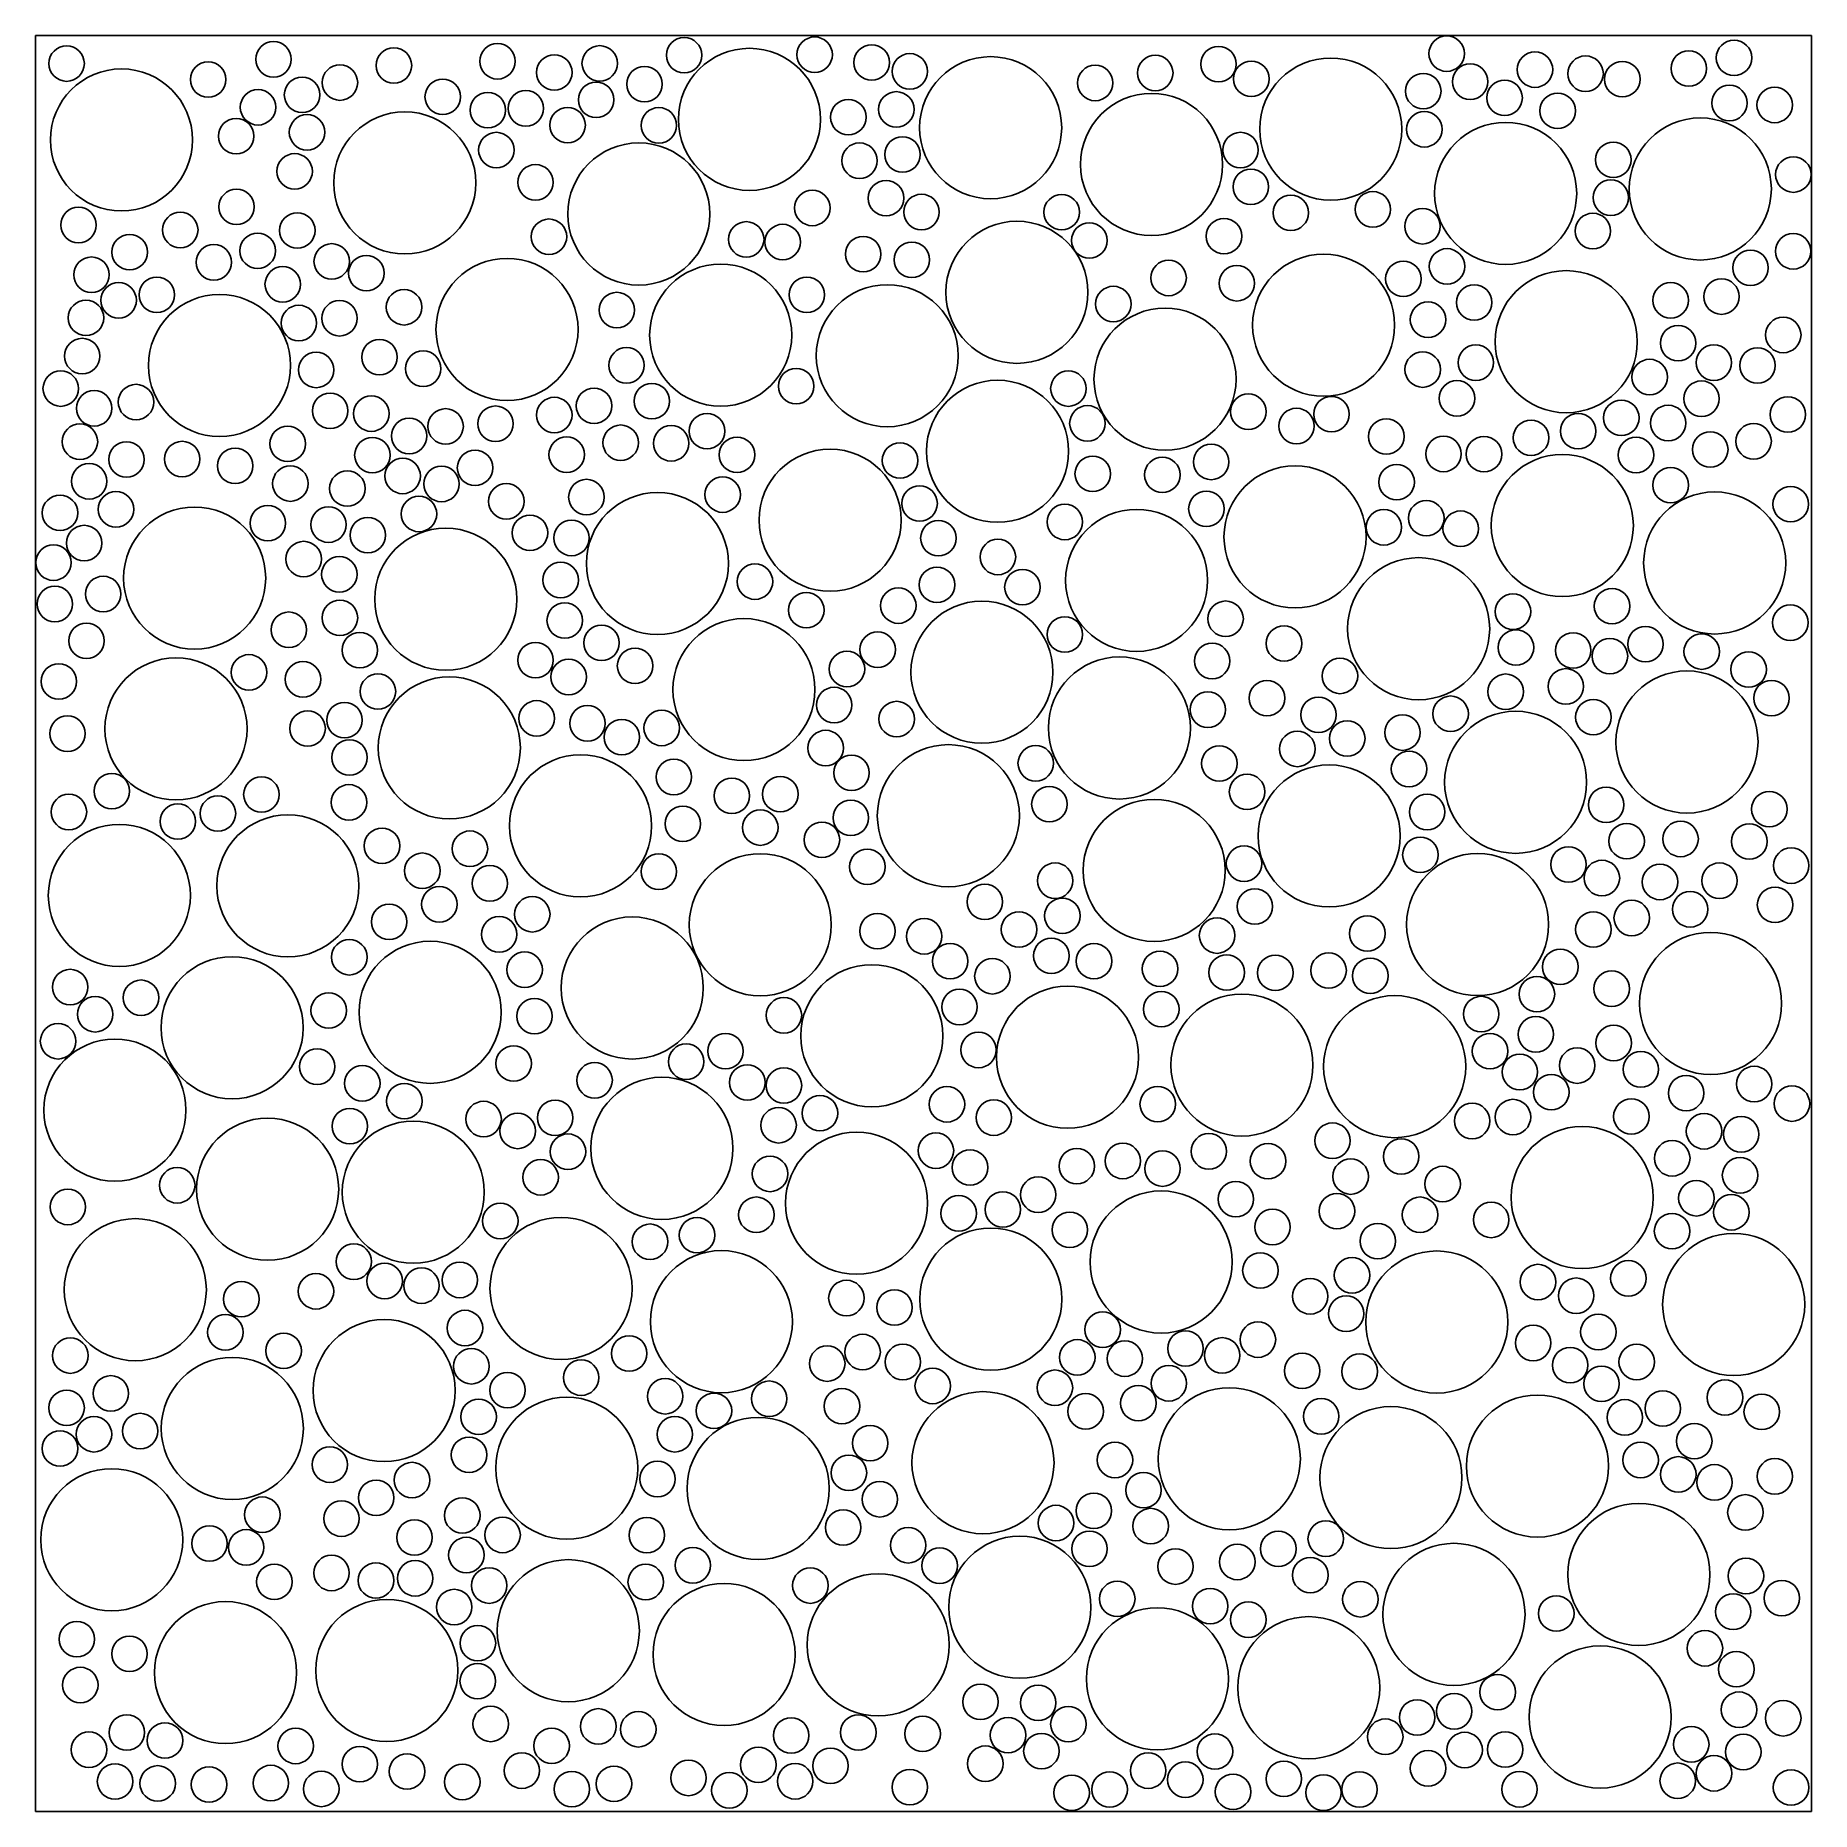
# Model space of a CAD drawing. Header units: metres. Extents: x 0 to 1000, y 0 to 1000.
import ezdxf

# ---------------------------------------------------------------- set-up
doc = ezdxf.new("R2010")
doc.units = ezdxf.units.M

msp = doc.modelspace()

# ---------------------------------------------------------------- linework, layer by layer
msp.add_lwpolyline([(0, 0), (1000, 0), (1000, 1000), (0, 1000), (0, 0)])
for centre, radius in [((17.5, 984.2), 10), ((134, 986.6), 10), ((201.8, 983.1), 10), ((260.1, 985.5), 10), ((317.7, 984.3), 10), ((365.2, 988.9), 10), ((402, 952.8), 40), ((438.7, 989.2), 10), ((470.8, 984.8), 10), ((666.1, 983.9), 10), ((794.6, 989.8), 10), ((844.3, 980.8), 10), ((930.9, 981.4), 10), ((956.4, 987.4), 10), ((48.4, 941.2), 40), ((97.2, 975.2), 10), ((171.4, 973.5), 10), ((292.1, 979.2), 10), ((342.9, 972.6), 10), ((492.3, 979.8), 10), ((537.8, 948.1), 40), ((596.7, 973.3), 10), ((630.5, 978.9), 10), ((684.6, 975.6), 10), ((729.3, 947.3), 40), ((807.8, 974), 10), ((872.8, 978.5), 10), ((893.5, 975.4), 10), ((150.1, 966.6), 10), ((229.3, 965.5), 10), ((315.7, 963.8), 10), ((781.4, 968.7), 10), ((827.2, 964.9), 10), ((953.8, 962), 10), ((979.3, 960.9), 10), ((125.3, 959.6), 10), ((254.7, 958), 10), ((276.1, 959), 10), ((457.7, 954), 10), ((484.7, 958.4), 10), ((628.4, 927.4), 40), ((857.1, 957.6), 10), ((113, 943.3), 10), ((152.9, 945.5), 10), ((207.9, 917), 40), ((299.6, 949.5), 10), ((351, 949.4), 10), ((782, 947.2), 10), ((827.8, 911.1), 40), ((937.4, 913.6), 40), ((259.5, 935.5), 10), ((488.2, 933), 10), ((678.5, 935.5), 10), ((145.9, 923.5), 10), ((339.7, 899.5), 40), ((464, 929.5), 10), ((888.4, 930), 10), ((989.8, 921.7), 10), ((281.5, 917.3), 10), ((684.3, 914.8), 10), ((113.2, 903.5), 10), ((437.4, 902.9), 10), ((478.9, 908.4), 10), ((498.9, 900.6), 10), ((577.8, 900.5), 10), ((706.8, 900.2), 10), ((753, 902.1), 10), ((887, 908.7), 10), ((24.2, 893.3), 10), ((81.5, 890.5), 10), ((147.4, 890.2), 10), ((781, 892.6), 10), ((289.1, 886.7), 10), ((400.2, 885.2), 10), ((420.7, 883.7), 10), ((552.6, 855.4), 40), ((593.4, 884.6), 10), ((669.2, 887), 10), ((876.9, 889.9), 10), ((53, 878), 10), ((100.4, 872.3), 10), ((125.1, 878.8), 10), ((166.8, 872.8), 10), ((466, 876.9), 10), ((493.4, 873.7), 10), ((989.7, 878.5), 10), ((31.5, 865.3), 10), ((186.3, 866.2), 10), ((265.5, 834.5), 40), ((385.8, 831.3), 40), ((638, 863.5), 10), ((676.4, 860.5), 10), ((725.3, 836.9), 40), ((770.2, 863), 10), ((794.8, 870), 10), ((965.7, 869.2), 10), ((46.8, 850.9), 10), ((68.3, 854), 10), ((139.2, 859.9), 10), ((434.3, 854), 10), ((861.9, 827.6), 40), ((920.7, 850.9), 10), ((949.3, 853), 10), ((28.4, 841), 10), ((103.6, 814.2), 40), ((171.2, 840.8), 10), ((207.5, 847), 10), ((327.3, 845.4), 10), ((479.6, 819.7), 40), ((606.9, 848.8), 10), ((784.1, 840), 10), ((810.1, 849.7), 10), ((148.3, 838.1), 10), ((636, 806.5), 40), ((984.1, 831.4), 10), ((924.9, 826.8), 10), ((26.3, 819.5), 10), ((158, 811.7), 10), ((193.7, 818.9), 10), ((218.3, 812.4), 10), ((332.8, 814.3), 10), ((781.1, 811.9), 10), ((811, 815.8), 10), ((945, 815.8), 10), ((969.6, 814.2), 10), ((14.2, 801.2), 10), ((428.3, 802.6), 10), ((581.6, 801.2), 10), ((908.9, 807.7), 10), ((33, 790.1), 10), ((56.6, 793.6), 10), ((314.5, 791.5), 10), ((347, 794.1), 10), ((541.7, 765.9), 40), ((800.4, 795.7), 10), ((938.1, 795.5), 10), ((165.9, 788.7), 10), ((189.1, 787.1), 10), ((259, 781.4), 10), ((292.1, 786.3), 10), ((592.3, 781.6), 10), ((682.9, 788.2), 10), ((710, 780.1), 10), ((729.7, 786.8), 10), ((892.9, 784.7), 10), ((919.3, 781.8), 10), ((986.7, 786.6), 10), ((25, 771.3), 10), ((142, 770.1), 10), ((210.4, 774.5), 10), ((230.9, 779.9), 10), ((329.5, 770.7), 10), ((357.9, 770.4), 10), ((378.1, 777.2), 10), ((760.6, 774.2), 10), ((842.1, 773.5), 10), ((868.6, 777.2), 10), ((967.4, 771.5), 10), ((51.2, 761.3), 10), ((82.6, 761.5), 10), ((189.7, 763.7), 10), ((299.1, 764), 10), ((395, 763.9), 10), ((486.8, 760.7), 10), ((792.8, 764.4), 10), ((815.6, 764.3), 10), ((901.2, 763.8), 10), ((943, 766.9), 10), ((112.4, 757.7), 10), ((206.7, 752), 10), ((247.5, 756.6), 10), ((447.4, 727.1), 40), ((595.3, 753.2), 10), ((634.5, 752.6), 10), ((662, 759.9), 10), ((859.7, 724.1), 40), ((30.2, 749), 10), ((143.5, 747.7), 10), ((175.6, 744.9), 10), ((228.6, 747.5), 10), ((310.2, 740.1), 10), ((386.9, 741.5), 10), ((709.2, 717.7), 40), ((766.4, 748.5), 10), ((920.7, 746.8), 10), ((13.8, 731.2), 10), ((45.3, 733.2), 10), ((215.9, 730.6), 10), ((265.1, 737.7), 10), ((350.2, 702.7), 40), ((497.8, 736.5), 10), ((659.3, 733.5), 10), ((945.5, 703), 40), ((988.3, 736.1), 10), ((89.6, 694.5), 40), ((130.8, 725.4), 10), ((165, 724.6), 10), ((579.6, 726.1), 10), ((620, 693.2), 40), ((759.2, 723.1), 10), ((783.1, 728.2), 10), ((802.5, 722.3), 10), ((27.4, 714.2), 10), ((187.1, 718.7), 10), ((231, 682.6), 40), ((278.4, 720), 10), ((301.8, 717.1), 10), ((508.4, 717), 10), ((10.1, 703.2), 10), ((151, 705.2), 10), ((541.9, 706.4), 10), ((171.1, 696.6), 10), ((295.7, 693.4), 10), ((405.1, 692.5), 10), ((507.6, 690.7), 10), ((778.8, 666), 40), ((38.1, 685.5), 10), ((555.7, 689.4), 10), ((10.9, 679.9), 10), ((171.4, 672.1), 10), ((298, 670.6), 10), ((434, 676.4), 10), ((485.8, 679), 10), ((532.9, 641.5), 40), ((670.1, 671.6), 10), ((831.9, 675.6), 10), ((887.7, 678.7), 10), ((142.6, 665.4), 10), ((398.9, 631.7), 40), ((579.6, 662.7), 10), ((988.1, 669.4), 10), ((28.7, 659.2), 10), ((182.6, 653.9), 10), ((318.7, 658), 10), ((474.2, 654.2), 10), ((703, 657.7), 10), ((833.6, 655.4), 10), ((865.8, 653.7), 10), ((886.5, 650.5), 10), ((906.5, 657.3), 10), ((938.2, 653.1), 10), ((120.2, 641.4), 10), ((281.5, 648.3), 10), ((337.6, 645.1), 10), ((456.9, 643.3), 10), ((610.3, 610.1), 40), ((662.5, 647.8), 10), ((964.6, 643), 10), ((13.1, 636.3), 10), ((79.1, 609.6), 40), ((150.6, 637.5), 10), ((192.8, 630.6), 10), ((300.2, 638.8), 10), ((734.5, 639.4), 10), ((827.8, 630.5), 10), ((861.7, 633.5), 10), ((929.9, 602.2), 40), ((233, 598.9), 40), ((449.7, 623), 10), ((660.1, 620.4), 10), ((693.4, 626.9), 10), ((977.5, 626.9), 10), ((174, 614.5), 10), ((282.2, 615.5), 10), ((310.8, 612.7), 10), ((352.6, 610.1), 10), ((484.9, 615.1), 10), ((722.4, 617.5), 10), ((796.8, 618.1), 10), ((877.2, 616.2), 10), ((18, 606.9), 10), ((153.2, 609.8), 10), ((330.1, 604.9), 10), ((738.6, 604.2), 10), ((769.7, 607.5), 10), ((833.4, 579.5), 40), ((176.8, 593.5), 10), ((444.9, 598.8), 10), ((514, 560.7), 40), ((563.2, 590.2), 10), ((666.6, 590.1), 10), ((710.5, 598.3), 10), ((306.9, 555), 40), ((359.4, 582.5), 10), ((459.5, 584.8), 10), ((773.4, 587), 10), ((43, 574.5), 10), ((127.2, 572.6), 10), ((392.1, 571.9), 10), ((419.4, 572.8), 10), ((682.2, 574.1), 10), ((728.4, 549.3), 40), ((18.8, 562.8), 10), ((102.7, 561.9), 10), ((176.5, 568.2), 10), ((570.9, 567.2), 10), ((783.6, 562.8), 10), ((884.4, 566.8), 10), ((976.3, 564.4), 10), ((80.1, 557.4), 10), ((142.1, 521.2), 40), ((364.5, 556.1), 10), ((408.1, 554), 10), ((459.1, 559.5), 10), ((629.9, 529.9), 40), ((47.2, 515.8), 40), ((195.1, 543.7), 10), ((244.6, 542.1), 10), ((442.8, 547.1), 10), ((895.9, 546.4), 10), ((926.3, 547.6), 10), ((965, 546.2), 10), ((468.4, 531.9), 10), ((680.5, 533.7), 10), ((779.8, 538.7), 10), ((863.2, 533.2), 10), ((988.6, 532.6), 10), ((217.8, 529.7), 10), ((255.8, 522.6), 10), ((351, 529.2), 10), ((408.1, 499.3), 40), ((574.1, 524.1), 10), ((812, 499.4), 40), ((882, 525.6), 10), ((914.7, 523.4), 10), ((948.2, 524.1), 10), ((227.4, 510.8), 10), ((534.5, 512.2), 10), ((979.5, 510.5), 10), ((199.1, 500.9), 10), ((279.7, 505.2), 10), ((578.2, 504.3), 10), ((686.6, 509.6), 10), ((898.8, 503.1), 10), ((931.7, 508), 10), ((261.1, 493.9), 10), ((336, 463.7), 40), ((474.1, 495.7), 10), ((500.4, 492.8), 10), ((553.8, 496.6), 10), ((665.3, 493.2), 10), ((749.9, 494.4), 10), ((877.2, 496.6), 10), ((176.7, 481), 10), ((222.2, 450), 40), ((572, 481.8), 10), ((943.2, 455), 40), ((110.7, 441.3), 40), ((275.4, 474), 10), ((515, 478.8), 10), ((538.8, 470.3), 10), ((596, 478.8), 10), ((633.2, 474.5), 10), ((670.7, 472.4), 10), ((698.1, 472.2), 10), ((728.1, 473.5), 10), ((751.6, 470.5), 10), ((858.6, 475.6), 10), ((19.5, 464.2), 10), ((470.9, 436.8), 40), ((845.4, 460.2), 10), ((887.5, 463.3), 10), ((59.4, 458.2), 10), ((165.1, 451), 10), ((520.3, 453), 10), ((581.1, 424.7), 40), ((633.9, 451.8), 10), ((679.3, 420.3), 40), ((33.6, 448.9), 10), ((281, 447.8), 10), ((421.4, 448.3), 10), ((765.3, 419.4), 40), ((814, 449), 10), ((12.7, 433.7), 10), ((844.8, 437.6), 10), ((888.6, 432.7), 10), ((44.7, 394.9), 40), ((269.2, 421.2), 10), ((366.4, 422.2), 10), ((388.5, 428.1), 10), ((531, 428.8), 10), ((819, 428.1), 10), ((868.1, 420), 10), ((158.6, 419.4), 10), ((314.8, 411.7), 10), ((400.8, 410.5), 10), ((835.8, 416.4), 10), ((903.9, 417.9), 10), ((184, 410), 10), ((352.7, 373.4), 40), ((421.4, 408.8), 10), ((853.5, 405), 10), ((929.4, 404.5), 10), ((967.7, 409.6), 10), ((207.7, 400), 10), ((292.6, 390.6), 10), ((441.7, 393.2), 10), ((513.2, 398.2), 10), ((539.6, 390.7), 10), ((631.9, 398.3), 10), ((831.9, 391), 10), ((898.6, 391.3), 10), ((989, 398.6), 10), ((130.7, 350.4), 40), ((177, 385.9), 10), ((252.3, 389.9), 10), ((271.5, 383.2), 10), ((418.4, 386.4), 10), ((808.9, 388.8), 10), ((939.5, 383), 10), ((960.4, 381.3), 10), ((212.7, 348.7), 40), ((299.8, 371.5), 10), ((462.3, 342.5), 40), ((507, 372.1), 10), ((660.7, 371.7), 10), ((730.3, 377.7), 10), ((870.9, 345.7), 40), ((526.2, 362.6), 10), ((586.3, 363.4), 10), ((612.2, 366.3), 10), ((634.6, 362), 10), ((694, 366.2), 10), ((769, 368.8), 10), ((921.6, 367.8), 10), ((79.8, 352.6), 10), ((284.4, 357.1), 10), ((413.6, 359), 10), ((740.5, 357.5), 10), ((792.3, 353.3), 10), ((959.8, 358.2), 10), ((18.2, 340.4), 10), ((564.6, 347.3), 10), ((675.9, 344.8), 10), ((935.2, 345.3), 10), ((261.7, 332.5), 10), ((405.9, 336), 10), ((519.8, 336.8), 10), ((544.7, 339), 10), ((633.8, 309.4), 40), ((732.8, 338), 10), ((779.6, 336), 10), ((819.6, 333.1), 10), ((954.9, 337.4), 10), ((56.2, 293.8), 40), ((295.9, 294.5), 40), ((346, 320.8), 10), ((372.5, 324.5), 10), ((582.4, 327.5), 10), ((696.5, 329.1), 10), ((755.8, 321.1), 10), ((921.5, 326.8), 10), ((537.9, 288.5), 40), ((956.2, 285.5), 40), ((179.2, 309.6), 10), ((386.2, 275.8), 40), ((689.7, 304.6), 10), ((741.3, 301.9), 10), ((789, 275.6), 40), ((896.9, 300.2), 10), ((157.9, 292.9), 10), ((196.6, 298.7), 10), ((217.3, 296.1), 10), ((238.9, 299.3), 10), ((717.7, 290.1), 10), ((846, 298.1), 10), ((867.5, 290.4), 10), ((115.9, 288.5), 10), ((456.6, 289.1), 10), ((483.7, 283.8), 10), ((738, 280.3), 10), ((241.8, 272.2), 10), ((600.9, 271.3), 10), ((880, 270), 10), ((106.9, 269.8), 10), ((196.3, 237), 40), ((647.5, 260.7), 10), ((688.3, 265.7), 10), ((843.3, 263.8), 10), ((19.6, 256.7), 10), ((139.7, 259.4), 10), ((245.4, 250.7), 10), ((334.3, 257.9), 10), ((445.8, 252.2), 10), ((465.7, 258.7), 10), ((488.4, 253.1), 10), ((586.6, 255.7), 10), ((613.4, 255), 10), ((668.2, 256.8), 10), ((864.1, 251.3), 10), ((901.6, 253.1), 10), ((110.8, 215.7), 40), ((307.2, 244.3), 10), ((638.1, 241.1), 10), ((713.2, 248.1), 10), ((745.6, 247.7), 10), ((881.8, 240.8), 10), ((42.4, 235.4), 10), ((265.8, 237.2), 10), ((354.5, 233.8), 10), ((413.1, 232.4), 10), ((505.2, 239.6), 10), ((574, 238.6), 10), ((951.3, 233.1), 10), ((17.5, 227.3), 10), ((249.5, 222.2), 10), ((299.1, 193.3), 40), ((382, 225.6), 10), ((454.1, 228.2), 10), ((533.5, 196.4), 40), ((591.3, 225.3), 10), ((621, 229.9), 10), ((672.2, 198.6), 40), ((723.9, 222.5), 10), ((845.7, 194.5), 40), ((894.9, 221.9), 10), ((916.3, 226.9), 10), ((972, 225), 10), ((32.9, 212.4), 10), ((58.9, 214.2), 10), ((360, 212.4), 10), ((406.9, 181.9), 40), ((763.2, 188), 40), ((13.8, 204.4), 10), ((244.1, 200.8), 10), ((470, 207.4), 10), ((934, 208.5), 10), ((165.7, 195.3), 10), ((458, 190.7), 10), ((607.8, 197.9), 10), ((903.8, 197.9), 10), ((42.9, 153), 40), ((212, 186.6), 10), ((350.2, 187.2), 10), ((623.9, 180.9), 10), ((925, 189.8), 10), ((945.4, 185.3), 10), ((979.4, 188.7), 10), ((191.8, 176.6), 10), ((475.4, 175.8), 10), ((127.7, 167.1), 10), ((172.3, 164.9), 10), ((240.3, 166.7), 10), ((574.6, 162.4), 10), ((595.9, 169.3), 10), ((627.9, 160.7), 10), ((902.8, 133.5), 40), ((962.8, 168.4), 10), ((98, 150.9), 10), ((213.4, 154.3), 10), ((263, 155.7), 10), ((344.2, 155.6), 10), ((454.8, 159.9), 10), ((726.5, 153.6), 10), ((118.6, 148.7), 10), ((242.6, 144.4), 10), ((491.4, 149.9), 10), ((554.2, 115), 40), ((593.5, 147.9), 10), ((676.7, 140.5), 10), ((699.8, 147.9), 10), ((798.7, 111), 40), ((166.7, 134.3), 10), ((191.7, 130.1), 10), ((213.8, 131.3), 10), ((300, 101.8), 40), ((370.1, 138.6), 10), ((509.1, 138.4), 10), ((641.9, 137.9), 10), ((717.8, 133.1), 10), ((963.1, 132.6), 10), ((134.5, 129.3), 10), ((255.4, 127.2), 10), ((343.6, 129.2), 10), ((436.3, 127.2), 10), ((474.5, 93.8), 40), ((983.3, 120.1), 10), ((235.7, 115.1), 10), ((387.7, 88.4), 40), ((609.1, 119.7), 10), ((661.4, 115.6), 10), ((746, 119.5), 10), ((856.3, 111.5), 10), ((955.9, 112.5), 10), ((107, 78.2), 40), ((197.8, 79.4), 40), ((631.7, 74.7), 40), ((682.9, 108), 10), ((23.3, 97), 10), ((249.1, 94.8), 10), ((716.9, 69.7), 40), ((940, 91.9), 10), ((52.9, 88.8), 10), ((881, 53.2), 40), ((957.7, 80.1), 10), ((25.2, 71.2), 10), ((249, 73.4), 10), ((532.1, 61.7), 10), ((564.6, 61.2), 10), ((823.3, 67.2), 10), ((778, 52.9), 10), ((798.8, 56.4), 10), ((959.2, 57.3), 10), ((984.1, 52.5), 10), ((51.4, 44.5), 10), ((256.3, 49.3), 10), ((316.9, 47.9), 10), ((339.4, 46.3), 10), ((425.5, 42.8), 10), ((463.3, 44.5), 10), ((499.5, 43.7), 10), ((547.6, 43), 10), ((581.6, 49.2), 10), ((760, 42.1), 10), ((30.1, 34.8), 10), ((72.9, 40), 10), ((146.5, 36.9), 10), ((290.6, 37), 10), ((566.4, 34), 10), ((664.1, 33.8), 10), ((804.7, 34.6), 10), ((827.5, 34.9), 10), ((932.3, 37.8), 10), ((961.6, 33.5), 10), ((182.6, 26.6), 10), ((209.2, 22.5), 10), ((273.8, 23), 10), ((407, 26.3), 10), ((447.6, 25.7), 10), ((534.8, 26.9), 10), ((626.5, 23), 10), ((784.1, 24.3), 10), ((945.1, 21.5), 10), ((44.8, 16.9), 10), ((68.8, 15.8), 10), ((97.7, 15.2), 10), ((132.5, 16), 10), ((160.9, 12.7), 10), ((240.3, 16.6), 10), ((302, 12.6), 10), ((325.7, 15.6), 10), ((367.7, 18.9), 10), ((390.7, 11.9), 10), ((427.7, 17), 10), ((492.3, 13.7), 10), ((583.4, 10.5), 10), ((604.8, 12.4), 10), ((647.4, 17.9), 10), ((674.3, 11.1), 10), ((702.9, 18.4), 10), ((725.2, 10.6), 10), ((745.5, 12.4), 10), ((835.6, 12.5), 10), ((924.7, 17.3), 10), ((988.5, 13.5), 10)]:
    msp.add_circle(centre, radius)

doc.saveas('drawing.dxf')
